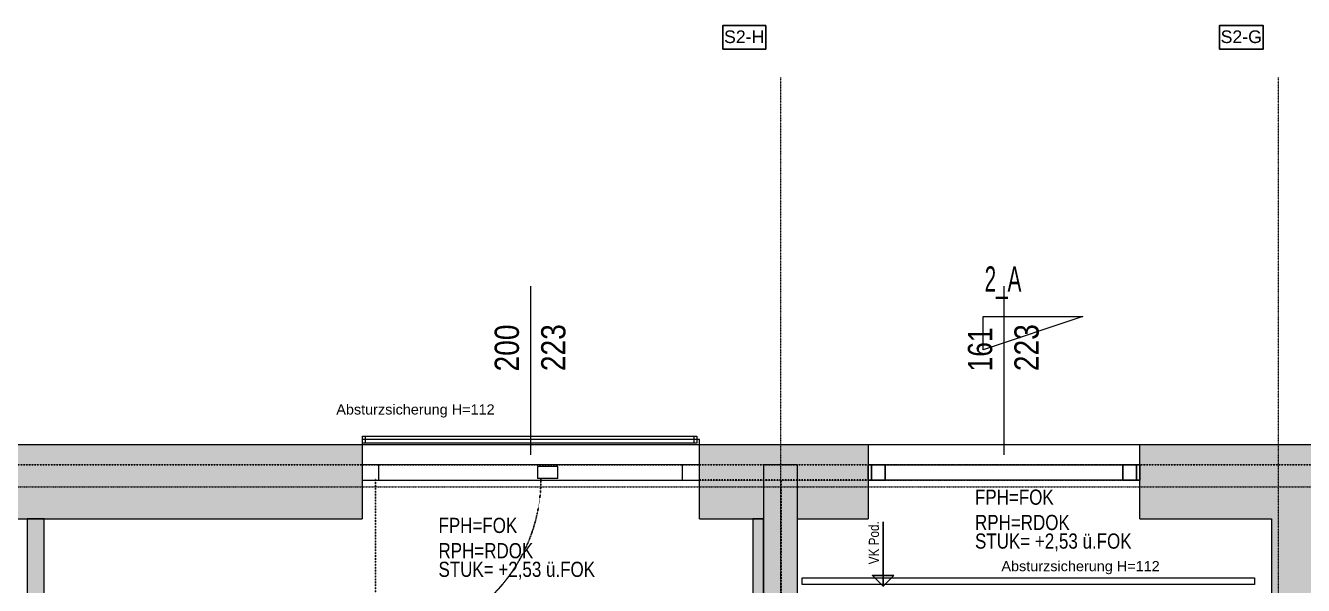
# Model space of a CAD drawing. Header units: millimetres. Extents: x -6934 to 80071, y -6018 to 26687.
# Drawn here: x 7275 to 14850, y 23365 to 26686 of the extents above; entities that cross this region are included whole.
import ezdxf

# ---------------------------------------------------------------- set-up
doc = ezdxf.new("R2010")
doc.units = ezdxf.units.MM
for name, pattern in [('ALL_S18', [0.1, 0, -0.1]), ('AUSGEZOGEN', [0]), ('GETRENNT2_S10', [0.51, 0.25, -0.13, 0, -0.13]), ('PUNKT2_S9', [0.35, 0.15, -0.1, 0, -0.1]), ('STRICHPUNKT2_S5', [0.48, 0.35, -0.13]), ('VERDECKT2_S2', [0.18, 0.1, -0.08])]:
    doc.linetypes.add(name, pattern=pattern)
for name, color, linetype, lineweight in [('Achsen', 30, 'STRICHPUNKT2_S5', 20), ('Beschriften', 7, 'AUSGEZOGEN', 13), ('Beschriftung Fenster-Tür', 7, 'AUSGEZOGEN', 13), ('Decke', 7, 'AUSGEZOGEN', 25), ('Dämmung', 7, 'AUSGEZOGEN', 13), ('Geländer_ Handlauf', 7, 'AUSGEZOGEN', 13), ('Parapethöhe 1_100', 7, 'AUSGEZOGEN', 13), ('Parapethöhe 1_50', 7, 'AUSGEZOGEN', 13), ('Schnittführung_ -körper', 7, 'GETRENNT2_S10', 50), ('Text 1_50', 7, 'AUSGEZOGEN', 13), ('Wand Beton tragend', 253, 'AUSGEZOGEN', 35), ('Wand Trockenbau', 7, 'AUSGEZOGEN', 13)]:
    doc.layers.add(name, color=color, linetype=linetype, lineweight=lineweight)
doc.layers.add('Feuerwehr', color=1, linetype='ALL_S18')
doc.styles.add('ARIAL', font='arial.ttf')

msp = doc.modelspace()

# ---------------------------------------------------------------- hatches: boundary and pattern name
at = {"layer": 'Wand Beton tragend', "linetype": 'AUSGEZOGEN', "lineweight": 13, "true_color": 0xe92222, "transparency": 33554687}
h = msp.add_hatch(color=22, dxfattribs=at)
h.paths.add_polyline_path([(0.4, 23760), (4125.4, 23760), (4125.4, 24200), (0.4, 24200)])
h.paths.add_polyline_path([(5225.4, 23760), (9270.4, 23760), (9270.4, 24200), (5225.4, 24200)])
h.paths.add_polyline_path([(11850.4, 24080), (11850.4, 23760), (12270.4, 23760), (12270.4, 24200), (11270.4, 24200), (11270.4, 23760), (11650.4, 23760), (11650.4, 24080)])
h.paths.add_polyline_path([(14660.4, 24200), (13880.4, 24200), (13880.4, 23760), (14660.4, 23760)])
h = msp.add_hatch(color=22, dxfattribs=at)
h.paths.add_polyline_path([(14660.4, 24200), (14660.4, 16120), (15100.4, 16120), (15100.4, 24200)])
h.paths.add_polyline_path([(14660.4, 3480), (14660.4, 0), (15100.4, 0), (15100.4, 3480)])
h.paths.add_polyline_path([(15100.4, 4580), (15100.4, 10189.7), (14660.4, 10189.7), (14660.4, 8500), (14980.4, 8500), (14980.4, 8300), (14660.4, 8300), (14660.4, 4580)])
h.paths.add_polyline_path([(14660.4, 14520), (14660.4, 11789.7), (15100.4, 11789.7), (15100.4, 14520)])
at = {"layer": 'Wand Beton tragend', "linetype": 'AUSGEZOGEN', "lineweight": 13, "transparency": 33554687}
h = msp.add_hatch(color=94, dxfattribs=at)
h.paths.add_polyline_path([(11850.4, 18939), (11850.4, 24080), (11650.4, 24080), (11650.4, 18939)])
h.paths.add_polyline_path([(11850.4, 17200), (11850.4, 17889), (11650.4, 17889), (11650.4, 17200)])
at = {"layer": 'Wand Trockenbau', "linetype": 'AUSGEZOGEN', "lineweight": 13, "transparency": 33554687}
msp.add_hatch(color=30, dxfattribs=at).paths.add_polyline_path([(7285.4, 23760), (7285.4, 20780), (7385.4, 20780), (7385.4, 23760)])
h = msp.add_hatch(color=30, dxfattribs=at)
h.paths.add_polyline_path([(11650.4, 20780), (11650.4, 23760), (11585.4, 23760), (11585.4, 20780)])
h.paths.add_polyline_path([(11585.4, 20680), (11585.4, 18939), (11650.4, 18939), (11650.4, 20680)])
h.paths.add_polyline_path([(11650.4, 17265), (11650.4, 17889), (11585.4, 17889), (11585.4, 17265)])

# ---------------------------------------------------------------- linework, layer by layer
at = {"layer": 'Achsen', "color": 8, "linetype": 'PUNKT2_S9', "lineweight": 13, "transparency": 33554687}
for p, q in [((11750.4, 26378.9), (11750.4, -2518.4)), ((14700.4, 26378.9), (14700.4, -2518.4)), ((-3882.1, 23950), (49404, 23950))]:
    msp.add_line(p, q, dxfattribs=at)
at = {"layer": 'Achsen', "color": 8, "linetype": 'AUSGEZOGEN', "lineweight": -3, "transparency": 33554687}
for points in [[(11408.2, 26546.1), (11663.2, 26546.1), (11663.2, 26686.1), (11408.2, 26686.1), (11408.2, 26546.1)], [(14351.7, 26546.2), (14611.7, 26546.2), (14611.7, 26686.2), (14351.7, 26686.2), (14351.7, 26546.2)]]:
    msp.add_lwpolyline(points, dxfattribs=at)
at = {"layer": 'Beschriften', "color": 7, "linetype": 'AUSGEZOGEN', "lineweight": -3, "transparency": 33554687}
for points in [[(12358.6, 23743.3), (12358.6, 23360), (12294.9, 23423.6), (12422.2, 23423.6)], [(12358.6, 23360), (12422.2, 23423.6)]]:
    msp.add_lwpolyline(points, dxfattribs=at)
at = {"layer": 'Beschriftung Fenster-Tür', "color": 7, "linetype": 'AUSGEZOGEN', "lineweight": 9, "transparency": 33554687}
for p, q in [((10270.4, 24140), (10270.4, 25140)), ((13075.4, 24140), (13075.4, 25140))]:
    msp.add_line(p, q, dxfattribs=at)
at = {"layer": 'Decke', "color": 7, "linetype": 'VERDECKT2_S2', "lineweight": -3, "transparency": 33554687}
msp.add_line((14980.4, 24080), (120.4, 24080), dxfattribs=at)
at = {"layer": 'Decke', "color": 250, "linetype": 'AUSGEZOGEN', "lineweight": 5, "transparency": 33554687}
msp.add_lwpolyline([(14560.4, 23410), (14560.4, 23370), (11878.7, 23370), (11878.7, 23410), (14560.4, 23410)], dxfattribs=at)
at = {"layer": 'Dämmung', "color": 7, "linetype": 'AUSGEZOGEN', "lineweight": 9, "transparency": 33554687}
msp.add_line((11270.4, 24200), (9270.4, 24200), dxfattribs=at)
at = {"layer": 'Dämmung', "color": 7, "linetype": 'AUSGEZOGEN', "lineweight": 13, "transparency": 33554687}
msp.add_line((13880.4, 24200), (12270.4, 24200), dxfattribs=at)
at = {"layer": 'Feuerwehr', "color": 31, "linetype": 'VERDECKT2_S2', "lineweight": 35, "transparency": 33554687}
for p, q in [((12270.4, 23990), (11270.4, 23990)), ((11755, 17126.2), (11755, 23990))]:
    msp.add_line(p, q, dxfattribs=at)
at = {"layer": 'Geländer_ Handlauf', "color": 7, "linetype": 'AUSGEZOGEN', "lineweight": 5, "transparency": 33554687}
for p, q in [((9271.7, 24210), (9271.7, 24250)), ((9271.7, 24250), (11255.2, 24250)), ((9287.7, 24250), (9287.7, 24210)), ((11239.2, 24210), (11239.2, 24250)), ((11255.2, 24250), (11255.2, 24210)), ((11255.2, 24210), (9271.7, 24210))]:
    msp.add_line(p, q, dxfattribs=at)
at = {"layer": 'Schnittführung_ -körper', "color": 59, "linetype": 'AUSGEZOGEN', "lineweight": 9, "transparency": 33554687}
msp.add_lwpolyline([(12951.3, 24959.9), (13542.5, 24959.9), (12951.3, 24762.5), (12951.3, 24959.9)], dxfattribs=at)
at = {"layer": 'Wand Beton tragend', "color": 7, "linetype": 'AUSGEZOGEN', "lineweight": 18, "transparency": 33554687}
for p, q in [((9270.4, 24200), (5225.4, 24200)), ((9270.4, 24200), (9270.4, 23760)), ((11270.4, 23760), (11270.4, 24200)), ((12270.4, 24200), (11270.4, 24200)), ((12270.4, 24200), (12270.4, 23760)), ((13880.4, 23760), (13880.4, 24200)), ((15100.4, 24200), (13880.4, 24200)), ((11850.4, 24080), (11650.4, 24080)), ((11650.4, 24080), (11650.4, 18939)), ((11850.4, 18939), (11850.4, 24080)), ((5225.4, 23760), (9270.4, 23760)), ((11270.4, 23760), (11650.4, 23760)), ((11850.4, 23760), (12270.4, 23760)), ((13880.4, 23760), (14660.4, 23760)), ((14660.4, 23760), (14660.4, 16120))]:
    msp.add_line(p, q, dxfattribs=at)
at = {"layer": 'Wand Beton tragend', "color": 5, "linetype": 'PUNKT2_S9', "lineweight": 9, "transparency": 33554687}
for p, q in [((11270.4, 24080), (9270.4, 24080)), ((9270.4, 24080), (9270.4, 23990)), ((11270.4, 23990), (11270.4, 24080)), ((13880.4, 24080), (12270.4, 24080)), ((12270.4, 24080), (12270.4, 23990)), ((13880.4, 23990), (13880.4, 24080)), ((9270.4, 23990), (11270.4, 23990)), ((12270.4, 23990), (13880.4, 23990))]:
    msp.add_line(p, q, dxfattribs=at)
at = {"layer": 'Wand Beton tragend', "color": 7, "linetype": 'VERDECKT2_S2', "lineweight": -3, "transparency": 33554687}
msp.add_line((9350.4, 24000), (9350.4, 23020), dxfattribs=at)
at = {"layer": 'Wand Beton tragend', "color": 7, "linetype": 'AUSGEZOGEN', "lineweight": 13, "transparency": 33554687}
for points in [[(11270.4, 24230), (9270.4, 24230)], [(9270.4, 24230), (9270.4, 23990), (11270.4, 23990)], [(11270.4, 23990), (11270.4, 24230)], [(11270.4, 24080), (9270.4, 24080)], [(9370.4, 23990), (9370.4, 24080)], [(10430.4, 24000), (10430.4, 24070), (10310.4, 24070), (10310.4, 24000)], [(11170.4, 23990), (11170.4, 24080)], [(10430.4, 24000), (10310.4, 24000)]]:
    msp.add_lwpolyline(points, dxfattribs=at)
at = {"layer": 'Wand Beton tragend', "color": 7, "linetype": 'AUSGEZOGEN', "lineweight": -3, "transparency": 33554687}
for points in [[(12370.4, 23990), (12270.4, 23990), (12270.4, 24080), (12370.4, 24080)], [(12290.4, 24080), (12290.4, 23990)], [(12370.4, 24080), (12370.4, 23990)], [(13880.4, 23990), (13780.4, 23990), (13780.4, 24080), (13880.4, 24080)], [(13860.4, 24080), (13860.4, 23990)], [(13880.4, 24080), (13880.4, 23990)]]:
    msp.add_lwpolyline(points, dxfattribs=at)
at = {"layer": 'Wand Beton tragend', "color": 7, "linetype": 'AUSGEZOGEN', "lineweight": 9, "transparency": 33554687}
for points in [[(13780.4, 23990), (12370.4, 23990), (12370.4, 24080), (13780.4, 24080)], [(13780.4, 24080), (13780.4, 23990)]]:
    msp.add_lwpolyline(points, dxfattribs=at)
at = {"layer": 'Wand Beton tragend', "color": 7, "linetype": 'VERDECKT2_S2', "lineweight": -3, "transparency": 33554687}
msp.add_arc((9350.4, 24000), 980, 270, 0, dxfattribs=at)
at = {"layer": 'Wand Trockenbau', "color": 7, "linetype": 'AUSGEZOGEN', "lineweight": 13, "transparency": 33554687}
for p, q in [((7285.4, 23760), (7285.4, 20780)), ((7385.4, 23760), (7285.4, 23760)), ((7385.4, 20780), (7385.4, 23760))]:
    msp.add_line(p, q, dxfattribs=at)
at = {"layer": 'Wand Trockenbau', "color": 7, "linetype": 'AUSGEZOGEN', "lineweight": 18, "transparency": 33554687}
for p, q in [((11650.4, 23760), (11585.4, 23760)), ((11585.4, 23760), (11585.4, 20780)), ((11650.4, 20780), (11650.4, 23760))]:
    msp.add_line(p, q, dxfattribs=at)

# ---------------------------------------------------------------- texts
at = {"layer": 'Achsen', "color": 8, "linetype": 'AUSGEZOGEN', "lineweight": -3, "transparency": 33554687, "char_height": 75, "attachment_point": 7, "rotation": 0.00191, "style": 'ARIAL'}
for s, insert, width in [('\\W1.00;S2-H', (11415.7, 26581.1), 276.079), ('\\W1.00;S2-G', (14359.2, 26581.2), 281.908)]:
    msp.add_mtext(s, dxfattribs=dict(at, insert=insert, width=width))
at = {"layer": 'Beschriften', "color": 7, "linetype": 'AUSGEZOGEN', "lineweight": -3, "transparency": 33554687, "insert": (12334.7, 23490.7), "char_height": 60, "width": 300.637, "attachment_point": 7, "rotation": 89.99577, "style": 'ARIAL'}
msp.add_mtext('\\W0.83;VK Pod. ', dxfattribs=at)
at = {"layer": 'Beschriftung Fenster-Tür', "color": 7, "linetype": 'AUSGEZOGEN', "lineweight": -3, "transparency": 33554687, "char_height": 144, "attachment_point": 7, "rotation": 90, "style": 'ARIAL'}
for s, insert, width in [('\\W0.83;200', (10202.1, 24634.3), 339.262), ('\\W0.83;223', (10477.7, 24636.3), 339.277), ('\\W0.78;161', (13007.1, 24634.3), 335.582), ('\\W0.83;223', (13282.8, 24636.3), 339.277)]:
    msp.add_mtext(s, dxfattribs=dict(at, insert=insert, width=width))
at = {"layer": 'Parapethöhe 1_100', "color": 7, "linetype": 'AUSGEZOGEN', "lineweight": -3, "transparency": 33554687, "char_height": 90, "attachment_point": 7, "rotation": 0.00423, "style": 'ARIAL'}
for insert, width in [((12903.3, 23842.5), 502.742), ((9723.1, 23675), 502.755)]:
    msp.add_mtext('\\W0.80;FPH=FOK', dxfattribs=dict(at, insert=insert, width=width))
at = {"layer": 'Parapethöhe 1_50', "color": 7, "linetype": 'AUSGEZOGEN', "lineweight": -3, "transparency": 33554687, "char_height": 90, "attachment_point": 7, "rotation": 0.00423, "style": 'ARIAL'}
for s, insert, width in [('\\W0.80;RPH=RDOK', (12903.3, 23692.5), 597.817), ('\\W0.80;STUK= +2,53 ü.FOK', (12903.3, 23566.5), 964.027), ('\\W0.80;RPH=RDOK', (9723.1, 23525), 597.817), ('\\W0.80;STUK= +2,53 ü.FOK', (9723.1, 23399), 964.027)]:
    msp.add_mtext(s, dxfattribs=dict(at, insert=insert, width=width))
at = {"layer": 'Schnittführung_ -körper', "color": 59, "linetype": 'AUSGEZOGEN', "lineweight": -3, "transparency": 33554687, "insert": (12960.4, 25064.6), "char_height": 150, "width": 356.631, "attachment_point": 7, "rotation": 359.99578}
msp.add_mtext('\\W0.61;2_A', dxfattribs=at)
at = {"layer": 'Text 1_50', "color": 8, "linetype": 'AUSGEZOGEN', "lineweight": -3, "transparency": 33554687, "char_height": 60, "attachment_point": 7, "rotation": 0.00057, "style": 'ARIAL'}
for insert, width in [((9117.2, 24360.9), 975.673), ((13059.7, 23431.5), 975.667)]:
    msp.add_mtext('\\W1.02;Absturzsicherung H=112', dxfattribs=dict(at, insert=insert, width=width))

doc.saveas('drawing.dxf')
